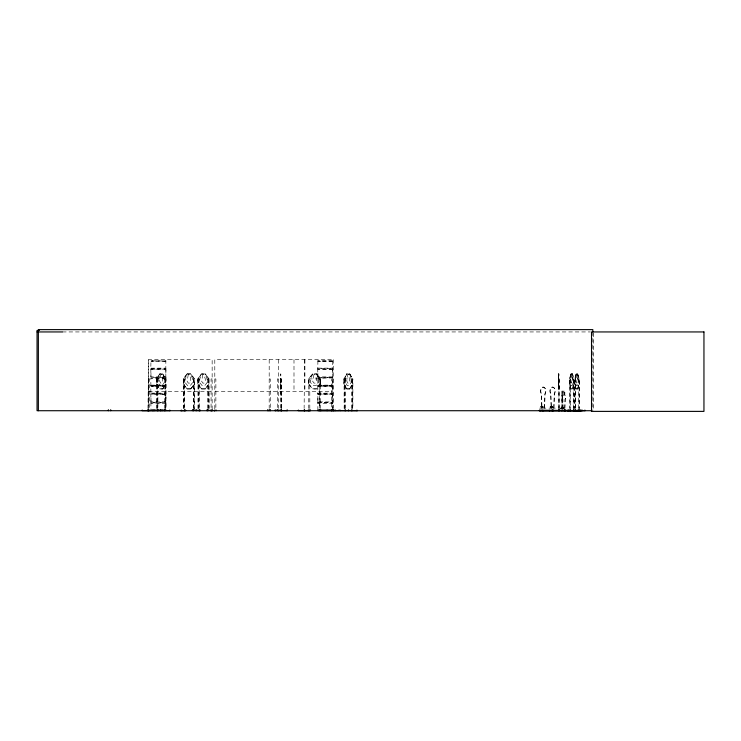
<?xml version="1.0" encoding="UTF-8"?>
<svg xmlns="http://www.w3.org/2000/svg" width="741" height="741" viewBox="0 0 741 741"><rect width="100%" height="100%" fill="white"/><g stroke="black" fill="none" stroke-linecap="round" stroke-linejoin="round"><path stroke-width="0.56" stroke-dasharray="3.71 2.78" d="M150.997 398.241L150.895 402.354L165.965 402.391L165.836 410.199M150.997 373.242L150.849 377.438L165.984 377.438L165.836 398.241M165.836 373.242L166.003 368.861M317.889 398.241L317.87 402.104M317.889 373.242L317.778 393.628L332.848 393.628L332.765 394.323M332.728 398.241L332.737 394.499M332.728 373.242L332.876 368.666L317.759 368.629L317.88 376.891L332.746 376.891L332.913 377.632L317.778 377.854M560.613 408.235L560.613 408.069M561.771 407.939C562.252 408.476 560.854 408.013 561.048 408.217M562.058 409.504L562.03 395.12L562.243 397.417M562.224 409.504L562.048 390.933L562.197 408.365M558.575 373.992L558.362 378.938L559.418 378.938L559.418 410.718M562.021 397.417L562.03 408.365L560.066 408.189L561.947 408.208M561.771 408.226L561.743 408.43M558.399 373.992L558.473 378.827M558.418 378.512L558.557 374.64M561.567 408.078L561.039 408.078M561.826 408.254L561.261 407.939M558.436 385.718L558.464 382.717L558.575 388.979L558.492 383.894M564.753 408.365L565.05 399.288A2.649 1.612 -90 0 0 564.716 395.12L564.716 392.258A1.325 0.806 -90 0 0 563.91 390.933A1.325 0.806 -90 0 0 563.104 392.258L563.234 395.12A2.649 1.612 -90 0 0 562.901 399.288L563.234 409.504M564.883 408.365L565.179 399.288A2.649 1.612 -90 0 0 564.846 395.12L564.846 392.258A1.325 0.806 -90 0 0 564.04 390.933L563.91 390.933M165.975 377.475L165.845 376.891L150.979 376.891L150.812 368.861L150.969 360.765L165.928 361.071M150.997 368.166L165.845 368.129L165.836 360.765M165.901 377.975L150.868 377.864L150.849 393.656L165.947 393.628M165.836 378.364L150.997 378.364M317.908 360.784L317.796 368.592M317.87 393.202L332.746 393.119L332.866 393.619M332.746 369.592L317.88 369.592M544.413 408.096L544.894 393.879A3.974 2.529 -90 0 0 544.894 388.256A3.974 2.529 -90 0 0 541.319 388.256A3.974 2.529 -90 0 0 541.319 393.879L541.847 409.189M544.598 408.096L545.089 393.879A3.974 2.529 -90 0 0 545.089 388.256A3.974 2.529 -90 0 0 541.514 388.256A3.974 2.529 -90 0 0 541.514 393.879L541.995 408.096M553.768 408.096L554.249 393.879A3.974 2.529 -90 0 0 554.249 388.256A3.974 2.529 -90 0 0 550.674 388.256A3.974 2.529 -90 0 0 550.674 393.879L551.202 409.189M553.953 408.096L554.444 393.879A3.974 2.529 -90 0 0 554.444 388.256A3.974 2.529 -90 0 0 550.869 388.256A3.974 2.529 -90 0 0 550.869 393.879L551.35 408.096M317.889 410.199L317.824 402.27M560.965 408.411L561.4 408.078M543.088 407.328C539.689 406.726 542.903 407.698 543.051 406.642M541.68 407.328C541.551 406.698 541.634 406.614 542.644 407.328C544.376 406.948 540.402 405.985 542.051 406.744C543.033 406.374 542.264 408.059 541.903 406.559M541.764 406.985L541.162 406.855L541.773 407.393M543.051 407.328L542.44 406.568L542.745 407.235M542.866 407.105L540.8 406.874L543.125 407.115M550.776 406.772L551.23 406.772M551.017 406.985C550.285 407.735 551.823 406.253 551.239 407.17M551.508 407.281C552.128 406.605 552.638 407.504 551.962 406.642M551.897 407.383L552.017 406.596L551.971 407.291M573.488 408.448L573.386 378.503L574.256 378.938L574.256 408.448M575.294 408.448L575.155 378.938M578.712 408.448L578.601 378.503L579.481 378.938L579.481 408.448M563.317 407.939L562.576 408.245L563.929 408.124M562.752 408.254L563.54 408.467L563.197 407.939M563.41 408.356L563.744 407.883L563.882 408.439M563.901 408.291L562.317 408.152L563.929 408.291M541.791 406.494L541.199 406.855M542.051 407.115L541.643 406.985M552.295 406.92C545.728 406.661 555.75 407.846 550.711 406.92M552.249 407.115C551.878 405.948 550.359 407.846 550.628 406.642M550.628 407.328C550.368 405.827 551.545 408.643 552.202 407.291M551.406 407.115L550.591 406.642M552.091 407.281L552.184 406.494M563.79 408.05L562.817 408.171M165.836 385.755L150.942 385.403L166.003 385.524L165.891 386.07L150.969 386.08M332.857 361.043L317.713 360.923L332.857 360.858M317.861 386.042L332.904 385.913L317.861 386.08M332.904 385.561L317.759 385.681M562.965 408.05L563.308 408.041M542.31 406.568L542.18 407.226L541.93 406.587M542.505 406.985L543.088 406.642M550.933 406.735L551.137 406.494M551.035 406.79L550.943 407.235M552.11 406.642L551.536 406.985M561.771 407.976L561.224 408.217M541.523 407.226L541.903 407.402M541.828 407.096L543.07 407.004M562.586 408.124L563.095 407.93M150.831 393.693L150.979 401.881L165.845 401.881L165.836 394.545L150.979 394.499M317.778 402.845L332.913 402.622L332.728 401.928L317.88 401.881L317.87 394.369M571.061 373.862L569.56 378.938L569.514 383.94L571.061 388.979M571.079 373.992L569.681 378.938L569.69 408.448M577.73 388.979L576.155 388.979L574.738 383.94L574.738 378.892L576.155 373.862L577.73 373.862L579.156 378.892L579.092 410.718M576.285 373.862L574.905 378.938L574.914 408.448M572.385 388.979L573.886 383.894L573.932 378.892L572.506 373.862L570.941 373.862L569.514 378.892L570.468 378.938L570.468 408.448M577.582 388.849L578.98 383.894L578.98 378.938L577.582 373.992L578.286 382.717L577.341 385.718L576.415 385.718L575.488 382.717L575.488 378.938L576.183 373.992L577.702 373.992M577.61 388.979L578.98 383.894M349.752 373.992L346.825 373.992L345.399 378.938L345.399 382.717L347.307 385.718L349.206 385.718L351.077 382.717L351.077 378.938L349.669 373.992M164.808 378.549L165.938 378.938L165.938 408.448M317.843 393.462L317.824 394.203M150.831 368.703L166.003 368.74M190.78 373.992L187.093 373.992L185.269 378.938L185.269 382.717L187.714 385.718L190.141 385.718L192.54 382.717L192.54 378.938L190.733 373.992L194.374 378.938L194.401 408.448M332.829 377.891L317.88 378.318M312.646 373.992L310.711 378.938L310.711 382.717L313.276 385.718L315.879 385.718L318.5 382.717L318.5 378.938L316.546 373.992L312.646 373.992L308.747 378.938L308.756 408.448M165.919 394.156L150.895 394.119M332.811 394.156L317.778 394.082M166.003 360.969L151.016 360.784M150.868 402.391L150.997 410.199M332.866 369.092L317.759 369.046M165.928 369.129L150.895 369.129M332.866 402.854L332.728 403.354L317.88 403.354M163.946 361.525L165.252 361.525M163.946 386.515L165.252 386.515M330.847 361.525L332.144 361.525M330.847 386.515L332.144 386.515M349.798 388.979L346.779 388.979L343.889 383.94L343.889 378.892L346.871 373.862M346.918 373.992L344.074 378.938L344.148 408.448M349.669 388.849L352.503 383.894L352.503 378.938L349.715 373.862M349.715 388.979L352.688 383.94L352.688 378.892L349.798 373.862L346.779 373.862M159.658 388.849L162.724 388.849L165.799 383.94L162.77 388.979L159.611 388.979L156.583 383.94L156.583 378.892L159.695 373.862L162.77 373.862M156.768 378.938L159.741 373.992M162.687 388.979L165.697 383.894M151.692 361.525L153.998 361.525M151.692 386.515L153.998 386.515M318.584 361.525L320.899 361.525M318.584 386.515L320.899 386.515M162.131 385.718L164.131 382.717L164.131 378.938L162.64 373.992L159.658 373.992L158.185 378.938L158.185 382.717L160.149 385.718M552.453 407.004L551.221 406.587M187.075 388.979L183.323 383.94L183.323 378.892L187.075 373.862M187.14 373.992L183.499 378.938L183.527 408.448M205.35 388.979L201.543 388.979L197.838 383.94L197.838 378.892L201.543 373.862L205.35 373.862M190.733 388.849L194.54 383.94L190.835 388.979L187.028 388.979M201.589 388.979L197.884 383.94L197.884 378.892L201.589 373.862M190.789 388.979L194.494 383.94M208.934 383.894L205.248 388.849L201.608 388.849M205.303 388.979L208.888 383.894M332.848 385.672L317.908 385.774M308.617 383.94L308.617 378.892L312.591 373.862L316.62 373.862L320.584 378.892L320.584 383.94L316.611 388.979L312.582 388.979L308.617 383.94M320.455 383.894L316.546 388.849L312.646 388.849L308.747 383.894M165.817 361.534L151.016 361.534M165.817 386.524L151.025 386.515M332.718 361.534L317.908 361.534M332.718 386.524L317.926 386.515M542.736 407.281L541.838 407.207M552.045 407.207L551.443 407.17M199.042 408.448L198.829 378.92M207.915 408.448L207.851 378.892M351.808 378.929L351.818 410.718M184.518 378.929L184.528 408.448M193.401 408.448L193.392 378.549M319.491 378.503L319.352 408.448L319.454 378.892M62.513 331.94L590.364 331.94M317.88 368.129L332.746 368.129L332.866 368.629M150.979 369.592L165.845 369.592L165.845 377.021M187.028 373.862L190.835 373.862L194.54 378.892L194.55 409.588M205.294 373.992L201.608 373.992L199.783 378.938L199.783 382.717L202.219 385.718L204.655 385.718L207.054 382.717L207.054 378.938L205.248 373.992L208.934 378.938L209.064 408.448M572.487 373.992L570.959 373.992L570.264 378.938L570.264 382.717L571.191 385.718L572.126 385.718L573.062 382.717L572.367 373.992M161.742 374.64L160.667 374.64L159.658 378.938L159.658 381.152L160.667 383.116L161.658 383.116L162.631 381.152L161.658 374.64M348.798 374.64L347.761 374.64L346.834 378.938L346.834 381.152L347.761 383.116L348.705 383.116L349.669 381.152L348.705 374.64M572.024 374.64L571.441 374.64L570.959 378.938L571.441 383.116L572.358 381.152L571.904 374.64M577.248 374.64L576.655 374.64L576.183 378.938L576.655 383.116L577.582 381.152L577.119 374.64M317.778 377.401L332.848 377.401M280.774 378.447L280.774 393.573M164.854 378.892L164.854 408.448M309.794 378.892L309.821 410.718M148.376 378.938L147.968 408.43M148.598 378.938L149.673 378.938L149.673 408.43M156.583 378.892L157.879 378.938L157.879 408.448M183.323 378.892L184.685 378.938L184.685 410.718M193.299 378.938L194.55 378.938M197.838 378.892L199.19 378.938L199.19 410.718M212.148 378.938L211.074 378.938L211.074 408.43M214.797 378.938L215.881 378.938L215.872 408.43M269.187 378.938L270.261 378.938L270.261 408.43M278.357 378.938L277.282 378.938L277.282 408.43M280.774 378.892L281.469 378.938L281.469 410.718M308.617 378.892L320.575 378.892L320.575 383.94M333.265 378.938L331.662 378.938L331.662 408.43M343.889 378.892L352.883 378.938L352.883 408.448M574.738 378.892L575.683 378.938L575.683 408.448M156.583 383.94L159.741 388.849M183.323 383.94L187.14 388.849L190.78 388.849M558.362 383.94L558.445 388.979L558.399 373.862L558.612 410.718M569.514 383.94L571.079 388.849M573.766 383.894L572.506 388.979L570.941 388.979M574.905 383.894L576.285 388.979M165.891 385.755L150.905 385.69M346.825 388.849L349.752 388.849M570.959 388.849L572.487 388.849M576.183 388.849L577.702 388.849M559.01 388.979L558.881 373.862L558.964 408.448M148.598 391.405L212.148 391.405M214.797 391.405L332.737 391.405M562.03 392.258L562.215 390.933M563.104 392.258L563.234 392.258A1.325 0.806 -90 0 1 564.04 390.933M150.979 393.119L165.845 393.119M317.88 394.592L332.746 394.592M563.234 395.12L563.104 395.12A2.649 1.612 -90 0 0 562.771 399.288M317.778 402.391L332.829 402.354M150.877 402.845L165.947 402.845M165.845 403.354L150.979 403.271M541.782 407.281L543.07 407.17M562.428 407.754L563.317 407.754M562.947 407.948L563.725 407.939M539.605 408.124L542.431 408.124M543.107 408.124L545.922 408.124M548.961 408.124L551.776 408.124M552.453 408.124L555.278 408.124M207.906 378.549L209.064 378.938L205.303 373.862M316.546 373.992L320.455 378.938M162.687 373.862L165.799 378.892M162.64 373.992L165.614 378.938M156.684 383.894L159.695 388.979M346.871 388.979L343.981 383.894L343.981 378.892M542.162 406.735L542.384 407.235M165.928 368.592L165.836 368.129M577.61 373.862L579.11 378.938M572.385 373.862L573.766 378.938L573.877 410.718M562.048 390.933L562.058 392.258M558.575 373.862L558.612 378.938M593.282 333.08L593.282 410.718M592.828 331.94L592.828 410.718M570.079 378.938L570.079 408.448M551.656 408.041L551.656 406.3L550.276 406.3L550.276 408.041M551.434 406.3L551.434 408.041M550.498 406.3L550.498 408.041M542.301 408.041L542.301 406.3L540.921 406.3L540.921 408.041M542.079 406.3L542.079 408.041M541.143 406.3L541.143 408.041M352.605 378.892L352.596 408.448M352.105 378.938L352.105 408.448M345.213 378.938L345.213 408.448M344.926 378.938L344.926 408.448M344.435 378.938L344.435 408.448M333.255 359.635L333.265 408.43M332.839 378.938L332.848 408.43M332.728 410.199L332.737 359.635L214.797 359.635L214.797 409.56M320.427 378.938L320.399 408.448M304.912 359.635L304.912 391.405M304.532 359.635L304.125 408.43M293.992 359.635L293.992 391.405M281.321 378.938L281.321 410.718M281.052 408.448L280.774 373.862L280.904 408.448M280.598 381.782L280.598 389.646M278.357 359.635L278.357 408.43M269.187 359.635L269.187 408.43M212.148 409.56L212.148 359.635L148.598 359.635L148.598 408.43M208.916 378.938L208.916 408.448M208.064 378.938L208.064 408.448M198.19 378.938L198.19 409.588M198.042 378.938L198.042 409.588M193.549 378.938L193.549 408.448M183.675 378.938L183.675 408.448M183.37 378.892L183.37 383.94M165.715 378.892L165.669 408.448M165.123 378.938L165.123 410.718M157.611 408.448L157.537 378.549M157.055 378.938L157.055 408.448M156.666 378.892L156.786 408.448M148.376 359.635L148.376 408.43M558.445 381.152L558.427 383.116L558.399 381.152M188.288 374.64L187.102 381.152L188.288 383.116L189.501 383.116L190.743 381.152L190.743 378.938L189.501 374.64L188.288 374.64M202.802 374.64L201.617 381.152L202.802 383.116L204.016 383.116L205.257 381.152L205.257 378.938L204.016 374.64L202.802 374.64M313.962 374.64L312.637 381.152L313.962 383.116L315.258 383.116L316.527 381.152L316.527 378.938L315.258 374.64L313.962 374.64M151.016 385.2L165.836 385.209L151.025 385.209M317.908 385.2L332.728 385.209L317.926 385.209"/><path stroke-width="1.11" d="M154.119 410.69L154.128 410.06M327.087 410.69L327.087 410.06M560.604 410.357L582.185 410.69L582.176 410.079M180.702 410.718L185.5 410.634M147.774 410.718L147.95 409.893M214.066 410.653L214.547 410.634M268.362 410.69L268.937 410.116M561.456 410.681L562.215 410.699M563.54 410.505L564.79 410.69L564.781 410.06M564.16 410.69L564.485 410.19L565.522 410.653L565.216 410.19L564.92 410.671M578.869 410.69L579.286 410.69M578.712 410.505L579.184 410.505M580.49 410.681L580.907 410.681M580.768 410.699L581.092 410.079M585.131 410.69L539.291 410.671L539.587 410.19L577.943 410.653L577.369 410.699M582.194 410.505L539.346 410.718M540.606 410.69L540.365 410.431M542.94 410.69L542.653 410.19L542.458 410.69M549.183 410.709L549.674 410.19L549.887 410.69M552.295 410.69L552.008 410.19L551.712 410.671L552.749 410.19L553.045 410.653L552.471 410.699M567.838 410.69L567.55 410.19L567.356 410.69M568.532 410.709L568.551 410.06M573.988 410.634L574.571 410.19L574.784 410.69M577.119 410.69L576.609 410.671L577.647 410.19M543.635 410.709L543.431 410.431M568.088 410.69L568.291 410.19L568.588 410.653M578.536 410.699L578.823 410.69M339.656 410.634L348.196 410.634M152.841 410.634L152.905 410.116L152.961 410.718M160.565 410.634L160.63 410.116M200.014 410.634L192.503 410.116M308.099 410.634L308.182 410.116L308.413 410.634M308.858 410.634L308.941 410.116M39.366 330.449L37.05 330.449L37.05 410.718L591.67 410.718M37.05 331.94L62.466 331.94M150.997 410.199L165.836 410.199M317.889 410.199L332.728 410.199M150.969 410.412L165.864 410.412M317.861 410.412L332.755 410.394M207.017 410.116L211.889 410.69M275.152 410.551L287.221 410.634L287.221 410.06M317.88 410.671L339.007 410.69L339.007 410.06M357.421 410.69L348.835 410.634M333.431 410.634L333.404 409.727M212.843 410.634L212.398 410.116M211.426 410.634L211.342 410.116L211.268 410.718M196.911 410.634L196.828 410.116M170.226 410.634L142.198 410.69L142.207 410.06M573.877 410.431L574.136 410.653M548.979 410.431L549.238 410.653M539.791 410.69L539.587 410.19M584.936 410.616L584.89 410.06M579.712 410.616L579.675 410.06M573.803 410.616L573.83 409.893M332.987 410.551L332.987 410.116M278.597 410.551L278.44 410.718M552.869 410.616L552.786 410.06M592.828 331.94L592.828 329.615L38.356 329.615L38.356 410.718M580.62 410.06L580.62 410.718M579.045 409.893L579.045 410.718M578.665 409.893L578.665 410.718M575.729 409.893L575.729 410.718M575.34 409.893L575.405 410.718M573.441 409.893L573.441 410.718M570.505 409.893L570.505 410.718M570.125 409.893L570.125 410.718M569.496 410.06L569.496 410.718M565.17 410.06L565.17 410.718M564.281 410.06L564.281 410.718M559.418 409.893L559.418 410.718M559.02 409.893L559.01 410.718M558.612 409.893L558.547 410.718M553.258 410.06L553.258 410.718M356.94 410.06L356.94 410.718M352.012 409.893L352.012 410.718M351.725 409.893L351.725 410.718M348.715 410.06L348.715 410.718M348.316 410.06L348.316 410.718M345.306 409.893L345.306 410.718M345.019 409.893L345.019 410.718M340.091 410.06L340.091 410.718M335.043 409.727L335.043 410.718M333.246 409.893L333.265 410.718M332.829 409.893L332.848 410.718M331.542 409.893L331.542 410.718M331.542 409.893L331.542 410.718M320.918 410.06L320.918 410.718M320.149 410.06L320.149 410.718M319.223 409.893L319.195 410.718M310.284 410.06L310.275 410.718L298.354 410.69L298.364 410.06M309.979 409.893L309.951 410.718M309.025 410.06L309.025 410.718M304.106 409.893L304.125 410.718M287.073 410.06L287.073 410.718M281.469 409.893L281.469 410.718M281.321 409.893L281.321 410.718M281.052 409.893L281.052 410.718M280.904 409.893L280.904 410.718M278.866 409.727L278.866 410.718M277.227 409.727L277.227 410.718L277.153 409.893M275.3 410.06L275.3 410.718M275.152 410.06L275.152 410.718M270.382 409.893L270.382 410.718M269.891 409.727L269.891 410.718M269.094 410.06L269.02 410.718M267.575 409.727L267.575 410.718M216.001 409.893L216.001 410.718M212.241 410.06L212.315 410.718M210.953 409.893L210.953 410.718M207.943 409.893L207.943 410.718M207.795 409.893L207.795 410.718M206.943 410.06L206.943 410.718M200.163 410.06L200.163 410.718M199.31 409.893L199.31 410.718M199.162 409.893L199.162 410.718M196.754 410.06L196.754 410.718M195.837 410.06L195.837 410.718M193.429 409.893L193.429 410.718M193.281 409.893L193.281 410.718M192.428 410.06L192.428 410.718M185.648 410.06L185.648 410.718M184.796 409.893L184.796 410.718M184.648 409.893L184.648 410.718M181.323 410.06L181.323 410.718M169.763 410.06L169.763 410.718M165.03 409.893L165.03 410.718M164.761 409.893L164.761 410.718M162.038 410.06L162.038 410.718M160.686 410.06L160.686 410.718M157.972 409.893L157.972 410.718M157.703 409.893L157.703 410.718M149.793 409.893L149.793 410.718M148.506 410.06L148.506 410.718M148.367 409.893L148.432 410.718M148.107 409.727L148.107 410.718M110.696 409.727L110.696 410.718M108.381 409.727L108.381 410.718M703.95 331.94L591.522 331.94L591.522 411.385L703.95 411.385L703.95 331.94M304.532 410.718L304.532 409.893L304.523 410.718M214.714 410.718L214.714 410.06L214.64 410.718"/></g></svg>
